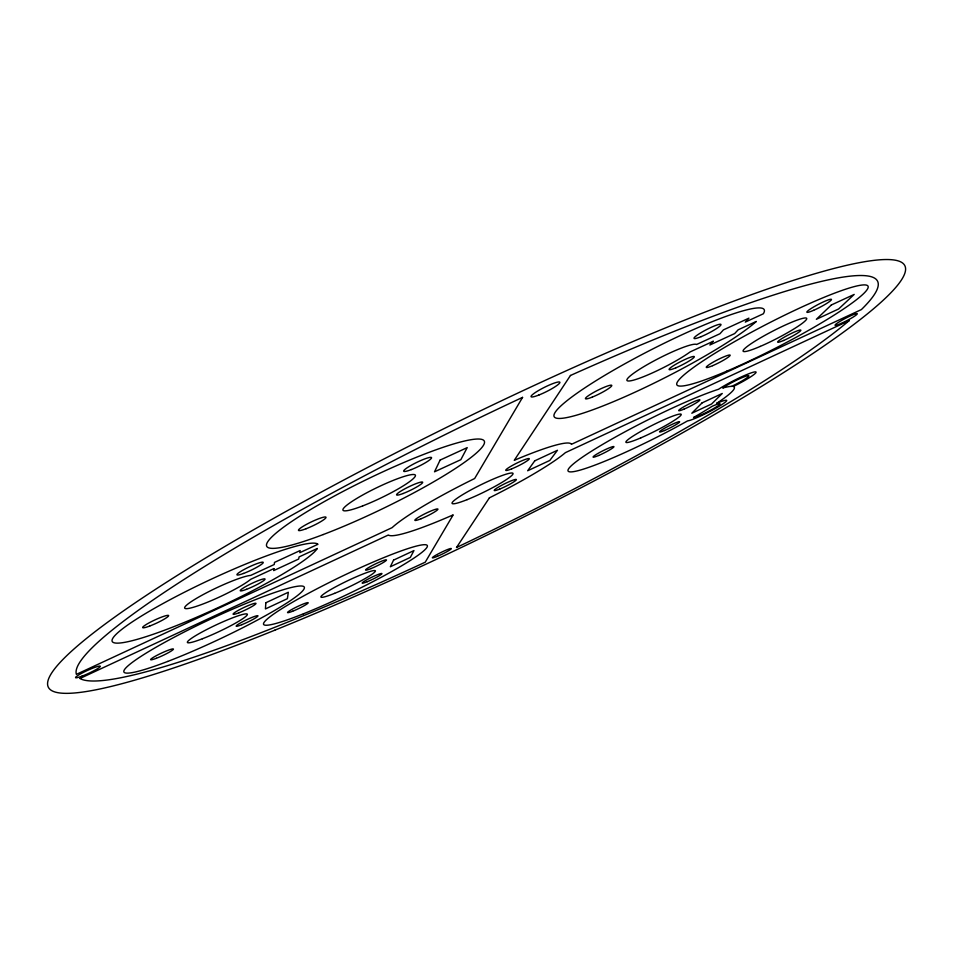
<?xml version="1.0" encoding="UTF-8"?>
<svg xmlns="http://www.w3.org/2000/svg" width="953" height="953" viewBox="0 0 953 953"><rect width="100%" height="100%" fill="white"/><g stroke="black" fill="none" stroke-linecap="round" stroke-linejoin="round"><path stroke-width="1.43" d="M80.123 678.417L388.371 535.002A102.197 11.936 -26.2 0 0 453.187 514.858L425.241 562.187A446.254 53.32 -26.2 0 1 79.945 678.5M265.851 602.749L265.434 608.931L287.389 598.675L288.33 592.254L265.851 602.749M273.88 568.596L273.69 570.597L298.694 559.018L299.051 556.933L317.325 548.475A113.776 14.331 -25.1 0 1 157.841 632.661A113.776 14.331 -25.1 0 1 162.355 603.892A113.776 14.331 -25.1 0 1 317.98 544.282L299.79 552.692L300.171 550.524L274.476 562.413L274.273 564.498L250.687 575.409A37.81 4.765 -25.2 0 0 198.105 597.412A37.81 4.765 -25.2 0 0 198.117 605.763A37.81 4.765 -25.2 0 0 250.687 579.329L273.88 568.596M440.107 460.085L434.52 471.806L460.835 459.68L467.208 447.624L440.107 460.085M393.553 560.126L390.361 566.761L410.326 557.41L413.959 550.572L393.553 560.126M522.566 397.377L474.654 478.513A102.197 11.936 -26.2 0 0 392.124 527.64L76.383 674.355A446.254 53.32 -26.2 0 1 522.566 397.377M489.401 497.835L456.499 547.51A446.254 53.32 -26.2 0 0 849.242 320.577L565.403 452.639A102.197 11.936 -26.2 0 1 489.401 497.835M570.466 375.47L514.251 460.323A102.197 11.936 -26.2 0 1 571.371 444.348L861.369 309.594A446.254 53.32 -26.2 0 0 570.466 375.47M534.764 460.811L527.664 470.758L549.821 460.442L557.469 450.269L534.764 460.811M713.189 341.293L709.866 344.998L734.68 333.562L738.158 329.798L756.289 321.447A117.827 15.582 -27 0 1 581.044 413.805A117.827 15.582 -27 0 1 629.218 361.378A117.827 15.582 -27 0 1 763.317 313.799L745.282 322.102L748.915 318.159L723.422 329.881L719.956 333.741L696.56 344.509A39.168 5.17 -27 0 0 648.159 364.129A39.168 5.17 -27 0 0 634.567 379.854A39.168 5.17 -27 0 0 690.175 351.895L713.189 341.293M702.051 402.905L691.83 413.233L711.605 403.989L722.267 393.47L702.051 402.905M831.361 304.972L816.352 319.303L838.64 308.975L854.198 294.417L831.361 304.972M303.435 613.803A90.833 9.327 -25.7 0 0 427.397 546.188A90.833 9.327 -25.7 0 0 305.579 594.875A90.833 9.327 -25.7 0 0 303.435 613.803M292.678 611.218A11.412 1.167 -25.5 0 0 308.2 602.796A11.412 1.167 -25.5 0 0 292.797 608.919A11.412 1.167 -25.5 0 0 292.678 611.218M367.274 581.687A11.007 1.108 -25.8 0 0 381.95 573.587A11.007 1.108 -25.8 0 0 366.857 579.769A11.007 1.108 -25.8 0 0 367.274 581.687M371.027 568.572A11.567 1.215 -25.8 0 0 386.477 559.995A11.567 1.215 -25.8 0 0 370.634 566.416A11.567 1.215 -25.8 0 0 371.027 568.572M334.586 593.362A30.21 3.097 -25.7 0 0 375.422 570.978A30.21 3.097 -25.7 0 0 334.503 587.453A30.21 3.097 -25.7 0 0 334.586 593.362M362.7 505.9A40.169 5.515 -25.8 0 0 415.389 475.237A40.169 5.515 -25.8 0 0 359.507 496.823A40.169 5.515 -25.8 0 0 362.7 505.9M411.458 469.543A15.51 2.204 -26 0 0 431.554 457.631A15.51 2.204 -26 0 0 409.814 466.1A15.51 2.204 -26 0 0 411.458 469.543M403.095 493.511A14.521 1.93 -25.9 0 0 422.703 482.313A14.521 1.93 -25.9 0 0 403.071 489.818A14.521 1.93 -25.9 0 0 403.095 493.511M306.08 528.736A15.188 2.085 -25.5 0 0 326.009 517.253A15.188 2.085 -25.5 0 0 304.769 525.341A15.188 2.085 -25.5 0 0 306.08 528.736M323.246 534.538A120.852 16.63 -25.8 0 0 484.493 441.775A120.852 16.63 -25.8 0 0 318.695 504.78A120.852 16.63 -25.8 0 0 323.246 534.538M149.74 626.026A14.343 1.799 -24.9 0 0 168.621 615.543A14.343 1.799 -24.9 0 0 148.489 623.179A14.343 1.799 -24.9 0 0 149.74 626.026M243.527 573.444A14.545 1.894 -25.3 0 0 263.254 562.496A14.545 1.894 -25.3 0 0 243.432 569.87A14.545 1.894 -25.3 0 0 243.527 573.444M246.529 589.323A13.676 1.668 -25.3 0 0 265.065 579.102A13.676 1.668 -25.3 0 0 246.458 586.155A13.676 1.668 -25.3 0 0 246.529 589.323M467.137 499.646A33.986 3.967 -26.2 0 0 513.048 473.641A33.986 3.967 -26.2 0 0 467.339 491.915A33.986 3.967 -26.2 0 0 467.137 499.646M421.166 518.706A12.818 1.501 -26 0 0 437.927 509.093A12.818 1.501 -26 0 0 420.118 516.323A12.818 1.501 -26 0 0 421.166 518.706M511.701 468.852A13.08 1.561 -26.3 0 0 529.296 458.774A13.08 1.561 -26.3 0 0 511.678 465.838A13.08 1.561 -26.3 0 0 511.701 468.852M499.801 489.032A12.353 1.394 -26.3 0 0 516.371 479.621A12.353 1.394 -26.3 0 0 499.646 486.423A12.353 1.394 -26.3 0 0 499.801 489.032M274.774 630.207A477.262 57.275 -26.2 0 0 905.35 267.078A477.262 57.275 -26.2 0 0 249.734 531.988A477.262 57.275 -26.2 0 0 274.774 630.207M538.933 395.007A16.13 2.371 -26.6 0 0 559.887 382.272A16.13 2.371 -26.6 0 0 537.552 391.111A16.13 2.371 -26.6 0 0 538.933 395.007M840.951 323.496A12.496 1.346 -27.5 0 0 857.295 313.74A12.496 1.346 -27.5 0 0 840.332 321.185A12.496 1.346 -27.5 0 0 840.951 323.496M437.475 556.29A10.531 1.013 -26 0 0 451.305 548.559A10.531 1.013 -26 0 0 436.736 554.694A10.531 1.013 -26 0 0 437.475 556.29M82.006 676.142A13.592 1.572 -24.7 0 0 100.315 666.29A13.592 1.572 -24.7 0 0 81.541 673.354A13.592 1.572 -24.7 0 0 82.006 676.142M726.639 371.229A107.522 12.675 -27.3 0 0 868.147 286.531A107.522 12.675 -27.3 0 0 722.636 348.595A107.522 12.675 -27.3 0 0 726.639 371.229M712.665 365.654A13.413 1.608 -27.1 0 0 730.153 355.183A13.413 1.608 -27.1 0 0 711.772 362.986A13.413 1.608 -27.1 0 0 712.665 365.654M783.557 340.483A13.008 1.477 -27.3 0 0 800.865 330.214A13.008 1.477 -27.3 0 0 783.473 337.636A13.008 1.477 -27.3 0 0 783.557 340.483M813.659 310.297A13.842 1.656 -27.5 0 0 831.445 299.409A13.842 1.656 -27.5 0 0 812.421 307.7A13.842 1.656 -27.5 0 0 813.659 310.297M760.28 346.404A35.761 4.217 -27.3 0 0 806.703 318.397A35.761 4.217 -27.3 0 0 757.742 339.494A35.761 4.217 -27.3 0 0 760.28 346.404M675.88 367.81A14.2 1.811 -27.1 0 0 694.308 356.672A14.2 1.811 -27.1 0 0 674.795 364.856A14.2 1.811 -27.1 0 0 675.88 367.81M701.158 336.647A15.177 2.049 -27.3 0 0 721.016 324.52A15.177 2.049 -27.3 0 0 700.348 333.074A15.177 2.049 -27.3 0 0 701.158 336.647M592.325 397.079A14.724 1.966 -26.8 0 0 611.802 385.477A14.724 1.966 -26.8 0 0 591.765 393.541A14.724 1.966 -26.8 0 0 592.325 397.079M716.585 403.405A93.013 9.768 -26.7 0 0 733.238 386.537A23.873 2.537 -27 0 0 754.371 371.968A23.873 2.537 -27 0 0 718.538 389.265A93.013 9.768 -26.7 0 0 606.382 442.216A93.013 9.768 -26.7 0 0 578.674 470.52A93.013 9.768 -26.7 0 0 687.566 420.892A22.431 2.251 -26.9 0 0 719.265 406.216A22.431 2.251 -26.9 0 0 716.585 403.405M693.593 417.474A93.013 9.768 -26.7 0 0 712.082 406.335A14.962 1.501 -26.9 0 1 715.06 407.693A14.962 1.501 -26.9 0 1 693.593 417.474M731.654 386.37A93.013 9.768 -26.7 0 0 722.696 388.026A15.915 1.692 -27 0 1 740.85 378.186A15.915 1.692 -27 0 1 748.141 376.84A15.915 1.692 -27 0 1 731.654 386.37M640.833 437.856A30.937 3.24 -26.8 0 0 681.216 414.388A30.937 3.24 -26.8 0 0 638.701 432.638A30.937 3.24 -26.8 0 0 640.833 437.856M683.861 409.194A11.901 1.275 -26.9 0 0 699.907 399.962A11.901 1.275 -26.9 0 0 684.075 406.621A11.901 1.275 -26.9 0 0 683.861 409.194M664.515 430.506A11.293 1.156 -26.8 0 0 679.644 421.857A11.293 1.156 -26.8 0 0 664.515 428.278A11.293 1.156 -26.8 0 0 664.515 430.506M598.651 455.474A11.627 1.227 -26.6 0 0 613.935 446.671A11.627 1.227 -26.6 0 0 597.984 453.425A11.627 1.227 -26.6 0 0 598.651 455.474M202.405 638.76A33.105 3.633 -25.2 0 0 247.375 614.399A33.105 3.633 -25.2 0 0 202.37 631.827A33.105 3.633 -25.2 0 0 202.405 638.76M238.977 612.767A12.699 1.441 -25.3 0 0 255.988 603.416A12.699 1.441 -25.3 0 0 238.536 610.23A12.699 1.441 -25.3 0 0 238.977 612.767M241.848 624.68A12.032 1.287 -25.4 0 0 257.977 615.864A12.032 1.287 -25.4 0 0 241.454 622.392A12.032 1.287 -25.4 0 0 241.848 624.68M156.316 658.297A12.544 1.37 -25 0 0 173.434 649.112A12.544 1.37 -25 0 0 156.411 655.628A12.544 1.37 -25 0 0 156.316 658.297M167.657 661.453A99.588 10.936 -25.2 0 0 304.388 587.858A99.588 10.936 -25.2 0 0 170.516 639.201A99.588 10.936 -25.2 0 0 167.657 661.453"/></g></svg>
